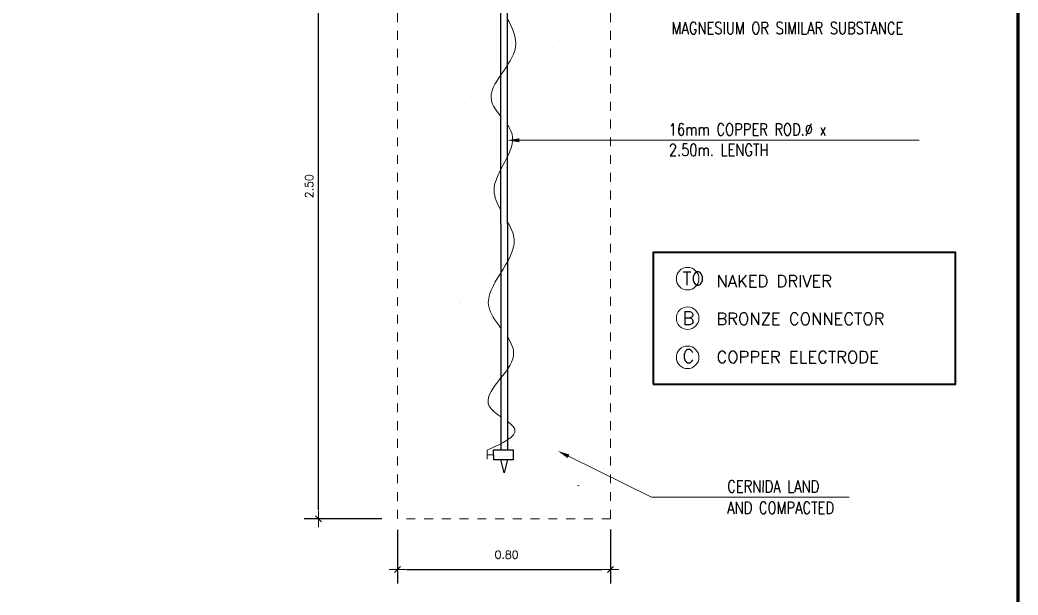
# Model space of a CAD drawing. Header units: millimetres. Extents: x 565 to 912, y 163 to 192.
# Drawn here: x 900.49 to 911.74, y 174.02 to 180.51 of the extents above; entities that cross this region are included whole.
import ezdxf

# ---------------------------------------------------------------- set-up
doc = ezdxf.new("R2010")
doc.units = ezdxf.units.MM
doc.header["$LTSCALE"] = 0.0125
doc.linetypes.add('DASHED2', pattern=[9.525, 6.35, -3.175])
for name, color, linetype, lineweight in [('CASCO', 30, 'Continuous', 15), ('COTAS', 9, 'Continuous', 9), ('cotas_v', 130, 'Continuous', 20), ('MARKO', 186, 'Continuous', 80), ('MUROS', 240, 'Continuous', 40), ('proy', 254, 'Continuous', 0), ('PROYECCCIONES', 9, 'DASHED2', 9), ('TEXT', 3, 'Continuous', 20)]:
    doc.layers.add(name, color=color, linetype=linetype, lineweight=lineweight)
doc.styles.add('ROMANS', font='romans.shx')
doc.styles.add('SIMPLE', font='romans.shx', dxfattribs={"height": 0.1})
doc.styles.add('SIMPLE1', font='simplex.shx', dxfattribs={"width": 0.8, "height": 0.09})
doc.dimstyles.new('LUIS', dxfattribs={"dimtxt": 0.09, "dimasz": 0.1, "dimexe": 0.16, "dimexo": 0.175, "dimgap": 0.06, "dimtad": 1, "dimzin": 5, "dimdsep": 46, "dimtxsty": 'ROMANS', "dimblk1": 'ARROW', "dimblk2": 'ARROW', "dimsah": 1, "dimcen": 2.5, "dimclrd": 1, "dimclre": 1, "dimclrt": 3, "dimadec": 0, "dimazin": 0, "dimtfac": 1, "dimtdec": 4, "dimtix": 1, "dimtmove": 2, "dimatfit": 3, "dimldrblk": 'ARROW', "dimfxl": 0, "dimtolj": 1, "dimtzin": 0, "dimarcsym": 0})

# ---------------------------------------------------------------- blocks, each defined once
blk = doc.blocks.new('ARROW')
at = {"color": 1, "linetype": 'ByBlock'}
blk.add_line((0.95, 0), (-0.95, 0), dxfattribs=at)
at = {"layer": 'COTAS', "color": 4}
blk.add_line((0.33, 0.33), (-0.33, -0.33), dxfattribs=at)
blk = doc.blocks.new('*D254')
at = {"layer": 'Defpoints', "color": 0, "transparency": 16777216}
for p in [(903.856, 182.381), (904.745, 182.381), (904.746, 174.881)]:
    blk.add_point(p, dxfattribs=at)
at = {"layer": 'proy', "color": 1, "lineweight": -2, "transparency": 16777216}
for p, q in [((904.57, 182.381), (903.696, 182.381)), ((903.856, 174.981), (903.856, 182.281)), ((904.571, 174.881), (903.696, 174.881))]:
    blk.add_line(p, q, dxfattribs=at)
at = {"layer": 'proy', "color": 1, "lineweight": -2, "transparency": 16777216, "xscale": 0.1, "yscale": 0.1, "zscale": 0.1}
for p, rotation in [((903.856, 182.381), 90), ((903.856, 174.881), 270)]:
    blk.add_blockref('ARROW', p, dxfattribs=dict(at, rotation=rotation))
at = {"layer": 'proy', "color": 3, "transparency": 16777216, "insert": (903.751, 178.631), "char_height": 0.09, "attachment_point": 5, "rotation": 90, "style": 'ROMANS'}
blk.add_mtext('\\A1;2.50', dxfattribs=at)
blk = doc.blocks.new('*D255')
at = {"layer": 'Defpoints', "color": 0, "transparency": 16777216}
for p in [(904.746, 174.933), (907.146, 174.934), (907.146, 174.31)]:
    blk.add_point(p, dxfattribs=at)
at = {"layer": 'proy', "color": 1, "lineweight": -2, "transparency": 16777216}
for p, q in [((904.746, 174.758), (904.746, 174.15)), ((907.146, 174.759), (907.146, 174.15)), ((904.846, 174.31), (907.046, 174.31))]:
    blk.add_line(p, q, dxfattribs=at)
at = {"layer": 'proy', "color": 1, "lineweight": -2, "transparency": 16777216, "xscale": 0.1, "yscale": 0.1, "zscale": 0.1, "rotation": 180}
blk.add_blockref('ARROW', (904.746, 174.31), dxfattribs=at)
at = {"layer": 'proy', "color": 1, "lineweight": -2, "transparency": 16777216, "xscale": 0.1, "yscale": 0.1, "zscale": 0.1}
blk.add_blockref('ARROW', (907.146, 174.31), dxfattribs=at)
at = {"layer": 'proy', "color": 3, "transparency": 16777216, "insert": (905.975, 174.476), "char_height": 0.09, "attachment_point": 5, "style": 'ROMANS'}
blk.add_mtext('\\A1;0.80', dxfattribs=at)

msp = doc.modelspace()

# ---------------------------------------------------------------- linework, layer by layer
at = {"color": 3}
for p, q in [((905.90707, 183.04871), (905.90835, 175.65963)), ((905.90707, 183.04871), (905.90835, 175.65963)), ((905.98207, 183.04872), (905.98335, 175.65964)), ((905.98207, 183.04872), (905.98335, 175.65964)), ((906.13428, 175.79355), (906.13428, 175.79355)), ((906.13428, 175.79355), (906.13428, 175.79355)), ((905.82556, 175.65962), (906.05056, 175.65966)), ((905.82556, 175.65962), (906.05056, 175.65966)), ((905.82556, 175.65962), (905.82558, 175.54712)), ((906.02371, 175.69219), (906.02371, 175.69219)), ((906.02371, 175.69219), (906.02371, 175.69219)), ((906.0356, 175.68492), (906.0356, 175.68492)), ((906.0356, 175.68492), (906.0356, 175.68492)), ((906.05056, 175.65966), (906.05058, 175.54716)), ((906.05056, 175.65966), (906.05058, 175.54716)), ((906.05058, 175.54716), (905.82558, 175.54712)), ((906.05058, 175.54716), (905.82558, 175.54712)), ((905.94589, 175.40074), (905.90836, 175.55074)), ((905.94589, 175.40074), (905.90836, 175.55074)), ((905.98336, 175.55075), (905.94589, 175.40074)), ((905.98336, 175.55075), (905.94589, 175.40074))]:
    msp.add_line(p, q, dxfattribs=at)
at = {"color": 0}
for p, q in [((904.95203, 180.48775), (904.95203, 180.48775)), ((904.95203, 180.48775), (904.95203, 180.48775)), ((905.43481, 180.4756), (905.43481, 180.4756)), ((905.43481, 180.4756), (905.43481, 180.4756)), ((906.96967, 180.48323), (906.96967, 180.48323)), ((906.96967, 180.48323), (906.96967, 180.48323)), ((905.26435, 180.44669), (905.26435, 180.44669)), ((905.26435, 180.44669), (905.26435, 180.44669)), ((906.07933, 180.33954), (906.07933, 180.33954)), ((906.07933, 180.33954), (906.07933, 180.33954)), ((906.2155, 180.22743), (906.2155, 180.22743)), ((906.2155, 180.22743), (906.2155, 180.22743)), ((906.56713, 180.2754), (906.56713, 180.2754)), ((906.56713, 180.2754), (906.56713, 180.2754)), ((906.87945, 180.23434), (906.87945, 180.23434)), ((906.87945, 180.23434), (906.87945, 180.23434)), ((904.90876, 180.15649), (904.90876, 180.15649)), ((904.90876, 180.15649), (904.90876, 180.15649)), ((906.10493, 180.12607), (906.10493, 180.12607)), ((906.10493, 180.12607), (906.10493, 180.12607)), ((906.77725, 180.15341), (906.77725, 180.15341)), ((906.77725, 180.15341), (906.77725, 180.15341)), ((906.15845, 179.92054), (906.15845, 179.92054)), ((906.15845, 179.92054), (906.15845, 179.92054)), ((906.52426, 179.99218), (906.52426, 179.99218)), ((906.52426, 179.99218), (906.52426, 179.99218)), ((905.58302, 179.64766), (905.58302, 179.64766)), ((905.58302, 179.64766), (905.58302, 179.64766)), ((905.6135, 179.41174), (905.6135, 179.41174)), ((905.6135, 179.41174), (905.6135, 179.41174)), ((906.93207, 179.32713), (906.93207, 179.32713)), ((906.93207, 179.32713), (906.93207, 179.32713)), ((905.39722, 179.3195), (905.39722, 179.3195)), ((905.39722, 179.3195), (905.39722, 179.3195)), ((904.87534, 178.99897), (904.87534, 178.99897)), ((904.87534, 178.99897), (904.87534, 178.99897)), ((904.98592, 179.10033), (904.98592, 179.10033)), ((904.98592, 179.10033), (904.98592, 179.10033)), ((905.52639, 178.85878), (905.52639, 178.85878)), ((905.52639, 178.85878), (905.52639, 178.85878)), ((906.01419, 178.79465), (906.01419, 178.79465)), ((906.01419, 178.79465), (906.01419, 178.79465)), ((906.12085, 178.76444), (906.12085, 178.76444)), ((906.12085, 178.76444), (906.12085, 178.76444)), ((906.29293, 178.65087), (906.29293, 178.65087)), ((906.29293, 178.65087), (906.29293, 178.65087)), ((906.3265, 178.75359), (906.3265, 178.75359)), ((906.3265, 178.75359), (906.3265, 178.75359)), ((906.78968, 178.57404), (906.78968, 178.57404)), ((906.78968, 178.57404), (906.78968, 178.57404)), ((907.14149, 178.64643), (907.14149, 178.64643)), ((907.14149, 178.64643), (907.14149, 178.64643)), ((906.03994, 178.48963), (906.03994, 178.48963)), ((906.03994, 178.48963), (906.03994, 178.48963)), ((906.67911, 178.47268), (906.67911, 178.47268)), ((906.67911, 178.47268), (906.67911, 178.47268)), ((905.35962, 178.1634), (905.35962, 178.1634)), ((905.35962, 178.1634), (905.35962, 178.1634)), ((906.89447, 178.17103), (906.89447, 178.17103)), ((906.89447, 178.17103), (906.89447, 178.17103)), ((906.1572, 177.99427), (906.1572, 177.99427)), ((906.1572, 177.99427), (906.1572, 177.99427)), ((905.12918, 177.90919), (905.12918, 177.90919)), ((905.12918, 177.90919), (905.12918, 177.90919)), ((906.99767, 177.90612), (906.99767, 177.90612)), ((906.99767, 177.90612), (906.99767, 177.90612)), ((906.08325, 177.60833), (906.08325, 177.60833)), ((906.08325, 177.60833), (906.08325, 177.60833)), ((905.5601, 177.44694), (905.5601, 177.44694)), ((905.5601, 177.44694), (905.5601, 177.44694)), ((904.97345, 177.37803), (904.97345, 177.37803)), ((904.97345, 177.37803), (904.97345, 177.37803)), ((905.44952, 177.34558), (905.44952, 177.34558)), ((905.44952, 177.34558), (905.44952, 177.34558)), ((905.46125, 177.31389), (905.46125, 177.31389)), ((905.46125, 177.31389), (905.46125, 177.31389)), ((905.80861, 177.14832), (905.80861, 177.14832)), ((905.80861, 177.14832), (905.80861, 177.14832)), ((905.32202, 177.0073), (905.32202, 177.0073)), ((905.32202, 177.0073), (905.32202, 177.0073)), ((905.55562, 176.98709), (905.55562, 176.98709)), ((905.55562, 176.98709), (905.55562, 176.98709)), ((904.92761, 176.86718), (904.92761, 176.86718)), ((904.92761, 176.86718), (904.92761, 176.86718)), ((906.04566, 176.45223), (906.04566, 176.45223)), ((906.04566, 176.45223), (906.04566, 176.45223)), ((906.51335, 176.40358), (906.51335, 176.40358)), ((906.51335, 176.40358), (906.51335, 176.40358)), ((906.73138, 176.34088), (906.73138, 176.34088)), ((906.73138, 176.34088), (906.73138, 176.34088)), ((905.28443, 175.8512), (905.28443, 175.8512)), ((905.28443, 175.8512), (905.28443, 175.8512)), ((906.81928, 175.85882), (906.81928, 175.85882)), ((906.81928, 175.85882), (906.81928, 175.85882)), ((904.90831, 175.83314), (904.90831, 175.83314)), ((904.90831, 175.83314), (904.90831, 175.83314)), ((905.22062, 175.79208), (905.22062, 175.79208)), ((905.22062, 175.79208), (905.22062, 175.79208)), ((905.3243, 175.64578), (905.3243, 175.64578)), ((905.3243, 175.64578), (905.3243, 175.64578)), ((905.07131, 175.48454), (905.07131, 175.48454)), ((905.07131, 175.48454), (905.07131, 175.48454)), ((907.07635, 175.44605), (907.07635, 175.44605)), ((907.07635, 175.44605), (907.07635, 175.44605)), ((906.00806, 175.29613), (906.00806, 175.29613)), ((906.00806, 175.29613), (906.00806, 175.29613)), ((905.5018, 175.21379), (905.5018, 175.21379)), ((905.5018, 175.21379), (905.5018, 175.21379)), ((906.02903, 174.90103), (906.02903, 174.90103)), ((906.02903, 174.90103), (906.02903, 174.90103))]:
    msp.add_line(p, q, dxfattribs=at)
at = {"layer": 'CASCO', "color": 2}
msp.add_lwpolyline([(907.62472, 176.39986), (911.02996, 176.39986), (911.02996, 177.88488), (907.62472, 177.88488)], close=True, dxfattribs=at)
at = {"layer": 'cotas_v'}
for centre in [(908.01416, 177.58835), (908.01416, 177.58835), (908.01416, 177.14185), (908.01416, 177.14185), (908.01416, 176.70164), (908.01416, 176.70164)]:
    msp.add_circle(centre, 0.12708, dxfattribs=at)
at = {"layer": 'MARKO'}
msp.add_lwpolyline([(848.14292, 191.71852), (848.14292, 163.21852), (911.73619, 163.21852), (911.73619, 191.71852)], close=True, dxfattribs=at)
at = {"layer": 'MUROS'}
msp.add_lwpolyline([(907.62472, 176.39986), (911.02996, 176.39986), (911.02996, 177.88488), (907.62472, 177.88488)], close=True, dxfattribs=at)
at = {"layer": 'proy'}
for p, q in [((905.77356, 177.27283), (905.77356, 177.27283)), ((905.77356, 177.27283), (905.77356, 177.27283)), ((905.75751, 175.55257), (905.75749, 175.65415)), ((905.75751, 175.55257), (905.75749, 175.65415)), ((905.82556, 175.65962), (905.82558, 175.54712)), ((906.52341, 175.62079), (906.52341, 175.62079)), ((906.52341, 175.62079), (906.52341, 175.62079)), ((905.7575, 175.60336), (905.82557, 175.60337)), ((905.7575, 175.60336), (905.82557, 175.60337)), ((906.58855, 175.51018), (906.58855, 175.51018)), ((906.58855, 175.51018), (906.58855, 175.51018)), ((906.83572, 175.57973), (906.83572, 175.57973)), ((906.83572, 175.57973), (906.83572, 175.57973)), ((906.93979, 175.48147), (906.93979, 175.48147)), ((906.93979, 175.48147), (906.93979, 175.48147)), ((906.85688, 175.35943), (906.85688, 175.35943)), ((906.85688, 175.35943), (906.85688, 175.35943)), ((906.77346, 175.25153), (906.7826, 175.25703)), ((906.77346, 175.25153), (906.7826, 175.25703)), ((906.79192, 175.25187), (906.7826, 175.25703)), ((906.79192, 175.25187), (906.7826, 175.25703))]:
    msp.add_line(p, q, dxfattribs=at)
for points in [[(906.11775, 179.14882), (910.62057, 179.14946)], [(906.11775, 179.14882), (910.62057, 179.14946)], [(906.67254, 175.5854), (907.60897, 175.12399), (909.83219, 175.12438)], [(906.67254, 175.5854), (907.60897, 175.12399), (909.83219, 175.12438)]]:
    msp.add_lwpolyline(points, dxfattribs=at)
for points, knots in [([(905.98251, 180.52376), (906.04119, 180.41476), (906.18962, 180.09731), (905.67542, 179.72213), (905.86016, 179.48053), (905.9077, 179.42163)], [1.971172032, 1.971172032, 1.971172032, 1.971172032, 2.199525804, 2.63837819, 2.778512956, 2.778512956, 2.778512956, 2.778512956]), ([(905.98271, 179.32524), (906.00728, 179.2901), (906.1362, 179.06057), (905.74198, 178.71411), (905.86804, 178.4349), (905.90788, 178.364)], [2.854395302, 2.854395302, 2.854395302, 2.854395302, 2.93650578, 3.38281124, 3.536606158, 3.536606158, 3.536606158, 3.536606158]), ([(905.9829, 178.23641), (906.02268, 178.16697), (906.17442, 177.85111), (905.61099, 177.42898), (905.84811, 177.11378), (905.90811, 177.03519)], [3.629213654, 3.629213654, 3.629213654, 3.629213654, 3.78073215, 4.318797658, 4.497226214, 4.497226214, 4.497226214, 4.497226214]), ([(905.98313, 176.93287), (906.0297, 176.86317), (906.15073, 176.60439), (905.60763, 176.2592), (905.85464, 176.06863), (905.90828, 176.03085)], [4.574492247, 4.574492247, 4.574492247, 4.574492247, 4.731780206, 5.151832065, 5.263121089, 5.263121089, 5.263121089, 5.263121089]), ([(905.98329, 175.97819), (906.026, 175.94696), (906.15267, 175.83619), (905.92407, 175.73088), (905.75749, 175.65415)], [5.316136136, 5.316136136, 5.316136136, 5.316136136, 5.412629937, 5.671791505, 5.671791505, 5.671791505, 5.671791505])]:
    msp.add_open_spline(points, degree=3, knots=knots, dxfattribs=at)
for points in [[(906.11774, 179.17132), (905.98275, 179.1488), (906.11775, 179.12632)], [(906.11774, 179.17132), (905.98275, 179.1488), (906.11775, 179.12632)], [(906.68249, 175.60558), (906.55144, 175.64507), (906.6626, 175.56522)], [(906.68249, 175.60558), (906.55144, 175.64507), (906.6626, 175.56522)]]:
    msp.add_solid(points, dxfattribs=at)
at = {"layer": 'PROYECCCIONES'}
for p, q in [((904.74469, 182.38131), (904.74598, 174.88131)), ((907.14469, 182.38172), (907.14598, 174.88172)), ((907.14598, 174.88172), (904.74598, 174.88131))]:
    msp.add_line(p, q, dxfattribs=at)

# ---------------------------------------------------------------- texts
at = {"layer": 'cotas_v', "style": 'SIMPLE'}
for s, height, p in [('TO', 0.15, (907.95565, 177.51431)), ('TO', 0.15, (907.95565, 177.51431)), ('NAKED DRIVER', 0.135, (908.33943, 177.49217)), ('NAKED DRIVER', 0.135, (908.33943, 177.49217)), ('B', 0.15, (907.95555, 177.06693)), ('B', 0.15, (907.95555, 177.06693)), ('BRONZE CONNECTOR', 0.135, (908.33934, 177.06794)), ('BRONZE CONNECTOR', 0.135, (908.33934, 177.06794)), ('C', 0.15, (907.95545, 176.63883)), ('C', 0.15, (907.95545, 176.63883)), ('COPPER ELECTRODE', 0.135, (908.33924, 176.63743)), ('COPPER ELECTRODE', 0.135, (908.33924, 176.63743))]:
    msp.add_text(s, height=height, rotation=359.990133, dxfattribs=at).set_placement(p)
at = {"layer": 'TEXT', "style": 'SIMPLE1', "width": 0.8}
for s, p in [('MAGNESIUM OR SIMILAR SUBSTANCE', (907.83351, 180.34673)), ('MAGNESIUM OR SIMILAR SUBSTANCE', (907.83351, 180.34673)), ('16mm COPPER ROD.%%C x', (907.80189, 179.20376)), ('16mm COPPER ROD.%%C x', (907.80189, 179.20376)), ('2.50m. LENGTH', (907.80185, 178.97234)), ('2.50m. LENGTH', (907.80185, 178.97234)), ('CERNIDA LAND', (908.46057, 175.17863)), ('CERNIDA LAND', (908.46057, 175.17863)), ('AND COMPACTED', (908.46053, 174.93781)), ('AND COMPACTED', (908.46053, 174.93781))]:
    msp.add_text(s, height=0.135, rotation=359.990133, dxfattribs=at).set_placement(p)

# ---------------------------------------------------------------- dimensions: what is measured, and where the dimension line sits
at = {"layer": 'proy'}
dim = msp.add_linear_dim(base=(903.85592, 182.38131), p1=(904.74598, 174.88131), p2=(904.74469, 182.38131), angle=270, text='2.50', dimstyle='LUIS', dxfattribs=at)
dim.commit()
dim.dimension.update_dxf_attribs({"geometry": '*D254', "text_midpoint": (903.75092, 178.63131)})
dim = msp.add_linear_dim(base=(907.14598, 174.30988), p1=(904.74598, 174.93344), p2=(907.14598, 174.93385), text='0.80', dimstyle='LUIS', dxfattribs=at)
dim.commit()
dim.dimension.update_dxf_attribs({"geometry": '*D255', "text_midpoint": (905.97458, 174.47626), "dimtype": 160})

doc.saveas('drawing.dxf')
